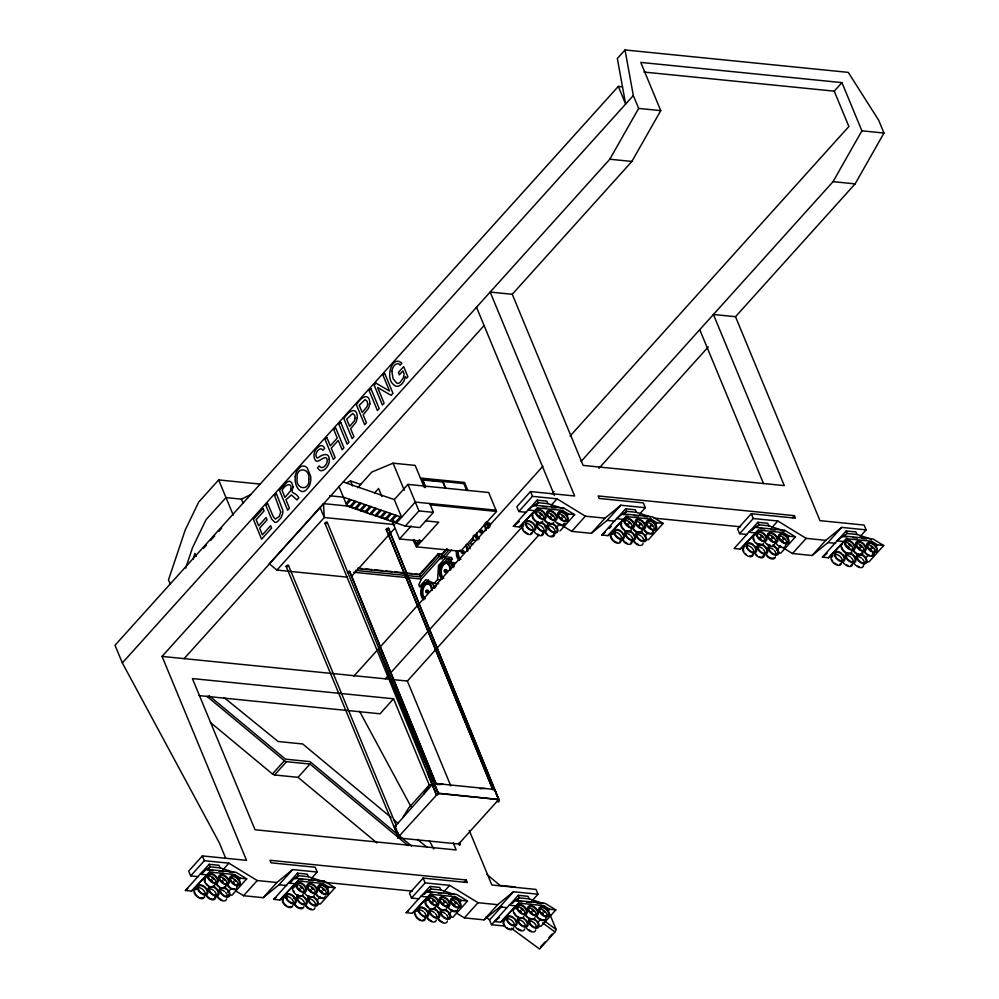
<?xml version="1.0" encoding="UTF-8"?>
<svg xmlns="http://www.w3.org/2000/svg" width="999" height="999" viewBox="0 0 999 999"><rect width="100%" height="100%" fill="white"/><g stroke="black" fill="none" stroke-linecap="round" stroke-linejoin="round"><path stroke-width="1.5" d="M394.805 827.522L399.026 838.036A1.261 0.637 -22.5 0 0 400.836 837.174A1.261 0.637 -22.5 0 0 399.812 836.563L398.626 837.886L398.888 836.388L438.249 793.206L498.713 799.525L494.53 789.435L434.178 783.366L327.297 522.415M419.568 586.638L425.899 579.62L434.165 583.329L437.587 579.532L438.536 565.571L444.867 558.553L452.222 559.29L451.436 557.405L444.08 556.655L439.872 558.566L421.416 579.058L418.793 584.74L419.568 586.638L422.265 586.913M472.664 544.155L469.717 543.856L473.126 540.059L473.451 535.414M427.647 773.526L427.684 773.201A1.261 1.024 -59.4 0 1 429.508 772.289L438.249 793.206M185.664 568.156L192.557 547.602L205.981 519.792L225.986 497.589L241.433 499.15L251.124 494.405M192.994 559.253L194.955 553.409L196.216 556.443M511.388 928.283L539.585 949.05L554.969 931.967L556.168 929.532L549.987 914.584M198.351 876.66L190.684 875.886L188.699 871.091L202.372 855.906L246.528 860.351L162.063 656.418L609.802 159.228L638.648 108.404L633.329 95.529L625.024 49.95L848.263 72.378L878.645 120.167L883.978 133.042L855.132 183.866L735.501 316.708L713.423 314.485L784.302 485.614L583.141 465.409L512.262 294.28L490.184 292.07L574.65 495.991L530.494 491.558L516.82 506.743L518.806 511.538L526.473 512.312M512.262 294.28L631.88 161.451L660.739 110.627L640.771 62.413L841.932 82.617L861.9 130.832L833.054 181.656L581.056 461.476M403.196 816.87L408.828 807.766L429.333 784.989L432.417 784.839M423.701 794.105L429.333 784.989L432.405 785.301M434.29 783.678A1.261 0.637 -22.5 0 0 434.178 783.366L438.361 793.468L498.713 799.525L458.641 844.018L397.802 837.911L398.888 836.388L399.675 836.85A1.261 0.637 -22.5 0 1 399.25 837.437L398.813 837.699M260.09 484.09L218.669 479.92L198.664 502.122L185.24 529.932L168.494 579.857L170.18 583.928M625.024 49.95L617.332 58.491L625.636 104.071L618.319 86.401L115.022 645.267L122.34 662.936L219.268 842.719L225.762 858.403M203.396 548.463L206.468 545.054M210.564 540.496L214.673 535.939M218.731 531.431L221.778 528.046M122.34 662.936L633.329 95.529M349.937 506.281L323.501 503.621L269.318 563.786L276.923 570.079L347.452 577.16M184.141 658.628L484.003 325.649M276.923 570.079L324.263 517.519L323.501 503.621M357.692 487.737L371.815 472.065L393.082 463.186L415.159 465.397L424.325 487.512M346.004 503.471L349.712 499.338M346.528 504.732L350.986 499.775M349.575 506.868L354.782 501.086M356.044 501.523L350.849 507.305L353.733 507.592M354.645 508.616L359.84 502.834M361.114 503.271L355.906 509.053L358.803 509.34M374.65 492.869L378.609 488.474L381.955 496.54M364.91 504.582L359.702 510.364L362.6 510.651M366.171 505.019L360.964 510.801L365.309 511.238M369.967 506.331L364.772 512.112L367.657 512.4M366.034 512.549L371.228 506.768M375.037 508.079L369.83 513.861L372.727 514.148M371.091 514.285L376.298 508.516M374.887 515.596L380.095 509.827M381.356 510.264L376.161 516.033L379.058 516.333M329.595 495.766L343.381 497.152L401.61 517.257L394.293 499.587L407.967 484.403L488.673 492.507L496.515 511.438L460.626 551.286L416.471 546.853L413.024 540.197M379.957 517.345L385.152 511.575M386.426 512.012L381.218 517.782L385.564 518.219M390.222 513.324L385.015 519.093L387.912 519.393M386.288 519.53L391.483 513.761M395.279 515.072L390.085 520.841L394.43 521.278M396.553 515.509L391.346 521.278L394.243 521.578M395.142 522.589L400.349 516.82M396.416 523.026L415.284 502.072L495.991 510.177M351.548 576.336L394.767 528.334M338.886 486.288L347.053 505.993L405.269 526.086L418.943 510.901L433.416 512.362L429.757 503.521M391.82 520.354L399.525 538.948L411.176 525.998M433.416 512.362L419.742 527.547L405.269 526.086M419.717 539.597L416.183 543.518L413.961 539.423M415.946 545.591L420.055 541.046M416.471 546.853L438.686 522.19L425.437 520.854M643.905 72.04L834.24 91.159L841.932 82.617M414.997 573.926L419.63 574.388L438.086 553.896L441.77 554.27L446.653 548.838M355.494 570.367L420.679 576.91L439.135 556.418L442.819 556.793L448.676 550.287M447.202 548.951L442.07 554.645L438.386 554.27L419.93 574.775L358.604 568.606M445.566 556.705L451.598 549.999M425.886 582.892L428.596 579.882M443.956 562.837L447.564 558.828L449.125 562.612M450.412 561.301L452.222 559.29M353.933 676.073L377.959 649.412M380.045 647.09L542.932 466.221M570.079 436.063L848.875 126.498L834.24 91.159M434.54 588.024L436.563 585.776M210.377 722.414L272.415 773.975L284.378 760.701L286.513 761.688L309.977 764.048L408.091 845.604M272.415 773.975L274.55 774.974L286.513 761.688M190.684 875.886L204.358 860.701L228.883 863.173L257.243 880.531L276.86 882.504L292.67 869.58L317.207 872.04L315.222 867.244L271.054 862.811L270.017 860.289L466.271 879.994L467.32 882.517L423.164 878.084L409.49 893.268L411.476 898.064L418.831 898.8M518.806 511.538L532.479 496.353L557.005 498.826L585.364 516.183L604.982 518.156L620.791 505.232L645.329 507.692L643.344 502.897L599.188 498.464L598.139 495.941L794.392 515.646L795.441 518.169L751.285 513.736L737.612 528.921L739.597 533.716L747.264 534.477M246.716 878.858L240.584 878.233L234.59 874.575L209.565 872.052L191.533 891.108L185.402 890.496L200.1 874.175L206.069 869.292L236.001 872.289L246.716 878.858L232.018 895.166L228.946 894.867M200.612 873.775L209.153 864.297L218.968 865.271L220.005 867.806L234.078 872.402M574.662 514.697L568.531 514.073L562.549 510.414L537.524 507.904L519.492 526.948L513.361 526.336L528.059 510.014L534.028 505.132L563.948 508.129L574.662 514.697L559.964 531.018M528.558 509.615L537.1 500.137L546.915 501.123L547.964 503.646L563.436 508.703L563.948 508.129M202.635 873.114L206.069 869.292M536.5 505.993L533.516 505.694L534.028 505.132M207.355 869.979L210.202 866.82L220.005 867.806M536.251 504.77L538.149 502.659L547.964 503.646M191.533 891.108L209.565 872.052M519.492 526.948L537.524 507.904M385.302 678.833L388.424 675.374M390.509 673.051L522.739 526.223M551.898 493.843L553.983 491.533M274.55 774.974L298.014 777.334L309.977 764.048M223.027 869.679L228.883 863.173M551.148 505.332L557.005 498.826M392.657 679.57L407.38 681.056L538.573 535.377M598.963 468.319L708.291 346.915M232.63 876.747L234.59 874.575M429.345 785.164L393.556 698.776L380.045 713.786L198.988 695.604M227.847 892.382L230.781 889.122M238.624 880.419L240.584 878.233M555.794 528.221L559.715 523.876M566.57 516.258L568.531 514.073M235.839 890.983L243.569 895.716L257.243 880.531M562.674 525.836L571.69 531.368L585.364 516.183M243.569 895.716L263.199 897.689L276.86 882.504M571.69 531.368L591.321 533.329L604.982 518.156M263.199 897.689L278.996 884.752L292.67 869.58M591.321 533.329L607.117 520.404L620.791 505.232M335.027 887.724L328.896 887.112L322.914 883.441L297.889 880.931L279.857 899.974L273.726 899.362L288.424 883.041L294.393 878.158L324.313 881.168L335.027 887.724L320.329 904.045L317.27 903.733M288.923 882.654L297.465 873.163L307.28 874.15L308.329 876.672L323.801 881.73L324.313 881.168M663.149 523.376L657.017 522.752L651.036 519.093L626.011 516.583L607.979 535.626L601.848 535.014L616.545 518.693L622.514 513.811L652.447 516.82L663.149 523.376L648.451 539.697L645.391 539.385M617.045 518.306L625.586 508.816L635.401 509.802L636.45 512.325L650.524 516.92M290.946 881.98L294.393 878.158M609.303 528.471L611.251 526.311M627.984 514.985L622.002 514.373L622.514 513.811M295.667 878.845L298.514 875.686L308.329 876.672M623.788 514.497L626.635 511.338L636.45 512.325M279.857 899.974L297.889 880.931M607.979 535.626L626.011 516.583M311.351 878.546L317.207 872.04M639.472 514.198L645.329 507.692M320.954 885.614L322.914 883.441M649.075 521.266L651.036 519.093M317.133 900.161L320.08 896.902M326.935 889.285L328.896 887.112M645.267 535.814L648.201 532.554M655.057 524.937L657.017 522.752M411.476 898.064L425.149 882.879L449.675 885.351L478.034 902.709L497.652 904.682L513.461 891.757L537.999 894.217L536.013 889.422L491.845 884.989L469.243 830.406M739.597 533.716L753.271 518.531L777.796 520.991L806.156 538.361L825.773 540.334L841.583 527.397L866.121 529.87L864.135 525.074L819.967 520.641L735.501 316.708M467.507 901.023L461.376 900.411L455.382 896.752L430.357 894.23L412.325 913.286L406.193 912.661L420.891 896.353L426.86 891.458L456.793 894.467L467.507 901.023L452.809 917.344L449.737 917.045M795.454 536.875L784.739 530.307L754.819 527.31L748.838 532.192L734.14 548.513L740.284 549.125L758.316 530.069L783.341 532.592L789.322 536.251L795.454 536.875L780.756 553.184L777.697 552.884M421.403 895.953L429.945 886.463L439.76 887.449L440.796 889.972L454.87 894.58M749.35 531.793L757.891 522.302L767.707 523.289L768.755 525.811L784.227 530.881L784.739 530.307M424.4 894.205L426.86 891.458M752.347 530.044L754.819 527.31M429.095 891.096L430.994 888.985L440.796 889.972M757.042 526.935L758.94 524.837L768.755 525.811M412.325 913.286L430.357 894.23M740.284 549.125L758.316 530.069M443.818 891.857L449.675 885.351M771.94 527.497L777.796 520.991M464.323 882.167L466.271 879.994M792.444 517.819L794.392 515.646M453.421 898.925L455.382 896.752M448.638 914.56L452.547 910.201M459.415 902.584L461.376 900.411M776.585 550.399L780.506 546.041M787.362 538.424L789.322 536.251M456.63 913.148L464.36 917.881L478.034 902.709M783.466 548.014L792.482 553.533L806.156 538.361M464.36 917.881L483.991 919.854L497.652 904.682M792.482 553.533L812.112 555.506L825.773 540.334M483.991 919.854L499.787 906.93L513.461 891.757M812.112 555.506L827.909 542.582L841.583 527.397M504.582 926.036L491.52 924.724L489.535 919.929L501.848 906.268M883.703 545.529L877.559 544.905L871.578 541.246L846.553 538.736L828.521 557.779L822.389 557.167L837.087 540.846L843.056 535.963L872.989 538.961L883.703 545.529L869.005 561.85L865.933 561.538M491.52 924.724L509.203 905.219L515.184 900.336L545.104 903.346L555.819 909.902L541.121 926.223L538.061 925.911M837.587 540.447L846.141 530.968L855.943 531.955L856.992 534.477L871.066 539.073M509.715 904.819L518.256 895.341L528.071 896.328L529.12 898.85L543.194 903.446M847.04 536.975L842.544 536.525L843.056 535.963M512.712 903.071L515.184 900.336M516.458 901.023L519.305 897.864L529.12 898.85M828.521 557.779L846.553 538.736M499.288 917.631L494.517 921.54L500.649 922.152L518.681 903.108L543.706 905.618L549.687 909.277L555.819 909.902M518.681 903.108L500.649 922.152M532.13 900.723L537.999 894.217M860.264 536.376L866.121 529.87M869.617 543.419L871.578 541.246M541.745 907.791L543.706 905.618M865.808 557.966L868.743 554.695M875.599 547.09L877.559 544.905M537.924 922.339L540.871 919.08M547.727 911.463L549.687 909.277M540.796 946.602L544.892 942.057M549 937.499L552.072 934.077M395.317 826.573L394.543 827.072L398.988 837.612M513.361 526.336L519.33 521.453M601.848 535.014L605.431 532.08M185.402 890.496L187.787 888.536M273.726 899.362L276.111 897.402M822.389 557.167L827.16 553.259M406.193 912.661L408.579 910.713M395.442 826.348L394.543 827.072L432.18 784.69A1.261 0.637 -22.5 0 0 432.992 784.677M533.516 505.694L538.149 502.659L537.1 500.137M622.002 514.373L626.635 511.338L625.586 508.816M205.557 869.854L210.202 866.82L209.153 864.297M754.307 527.872L758.94 524.837L757.891 522.302M293.881 878.733L298.514 875.686L297.465 873.163M842.544 536.525L847.177 533.491L856.992 534.477M426.348 892.032L430.994 888.985L429.945 886.463M514.672 900.898L519.305 897.864L518.256 895.341M427.684 773.201L436.363 794.779L439.098 793.543M346.391 482.967L350.549 480.944L360.664 484.44M531.018 911.612L531.618 913.074L531.992 912.05M397.802 837.911L399.25 837.437M437.062 784.602L443.244 784.277M480.082 788.686L484.715 788.448M396.178 826.41L394.755 826.885M618.319 86.401L622.489 86.826M638.648 108.404L660.739 110.627M861.9 130.832L883.978 133.042M609.802 159.228L631.88 161.451M833.054 181.656L855.132 183.866M420.392 478.022L464.547 482.455L467.919 490.596M633.965 515.584L638.461 516.033M644.442 516.633L647.439 516.933M853.021 537.587L857.504 538.036M862 538.486L866.483 538.936M542.494 506.605L546.977 507.055M551.473 507.504L555.956 507.954M760.289 528.471L764.772 528.921M770.766 529.532L775.249 529.982M781.243 530.581L784.227 530.881M654.008 518.106L740.546 526.798M616.545 518.693L622.677 519.305M837.087 540.846L843.218 541.458M528.059 510.014L534.19 510.626M748.838 532.192L754.982 532.804M607.117 520.404L614.785 521.178M827.909 542.582L835.576 543.356M430.282 504.782L496.515 511.438M394.792 524.6L324.263 517.519L320.08 507.417M473.126 540.059L476.073 540.359M399.525 538.948L421.603 541.158M439.872 558.566L442.332 558.803M438.536 565.571L441.246 565.846M357.879 568.181L362.512 568.656M365.597 568.968L371.778 569.58M374.862 569.892L382.58 570.666M385.664 570.978L391.845 571.603M394.93 571.903L402.647 572.689M405.731 572.989L411.913 573.613M437.587 579.532L440.534 579.832M353.696 572.252L421.416 579.058M434.165 583.329L438.586 583.766M162.063 656.418L389.722 679.283M393.556 698.776L192.395 678.571L255.02 829.757L456.181 849.962L453.196 842.756M515.022 886.937L500.049 885.426L486.988 874.512M208.554 870.154L213.037 870.604M219.031 871.215L223.514 871.665M229.508 872.264L232.492 872.564M298.364 879.182L302.859 879.632M308.841 880.231L313.336 880.681M317.819 881.13L322.315 881.58M427.847 892.182L432.342 892.631M438.324 893.231L441.321 893.531M448.801 894.292L451.785 894.592M517.657 901.198L522.152 901.66M526.635 902.109L531.131 902.559M537.112 903.158L541.608 903.608M324.338 882.292L412.425 891.145M200.1 874.175L206.231 874.787M288.424 883.041L294.555 883.653M420.891 896.353L427.023 896.965M509.203 905.219L515.347 905.831M278.996 884.752L286.663 885.526M499.787 906.93L506.905 907.641M293.494 898.288L296.441 898.576M649.762 526.236C647.777 526.098 650.836 528.958 650.611 527.022M454.12 903.883C452.135 903.745 455.194 906.617 454.97 904.669M443.081 902.771L442.707 903.808L443.931 903.558M432.043 901.672L431.668 902.696L432.942 902.646M233.329 881.705L232.967 882.741L234.228 882.691M222.29 880.606L221.915 881.63L223.189 881.58M343.344 482.005L394.293 499.587M399.163 836.388L397.739 832.704M638.935 525.212C636.663 524.537 639.66 528.009 639.572 525.911M399.675 836.85L394.705 826.298L396.528 830.132M870.728 548.613C868.044 547.464 871.553 551.523 871.053 548.975M859.689 547.502C857.005 546.366 860.514 550.412 860.014 547.864M532.567 899.862L535.064 901.71M544.892 921.215L556.168 929.532M542.707 922.939L554.969 931.967M224.013 697.552L278.147 741.495L302.685 743.968L391.133 817.482M393.519 819.467L398.301 823.451M417.432 839.347L426.998 847.289M398.451 835.152L310.002 761.625L285.477 759.165L208.978 695.579M402.035 838.136L411.6 846.078M206.83 696.241L284.378 760.701M298.014 777.334L376.985 842.969M485.964 916.932L489.535 919.929M395.579 825.336L396.079 826.235M359.553 711.263L411.014 806.73M429.395 840.821L433.816 849M846.141 530.968L847.177 533.491M699.75 329.67L763.486 483.528M751.285 513.736L753.271 518.531M476.511 307.242L554.433 495.379M530.494 491.558L532.479 496.353M486.113 522.077L488.211 527.122M466.683 490.447L463.848 483.591L422.14 479.408L425.549 487.624M442.994 481.493L445.829 488.349M445.404 488.449L442.707 481.955L422.839 479.957L425.524 486.451M460.102 550.024L460.626 551.286M449.525 559.015L452.659 566.595M444.08 556.655L444.867 558.553M441.77 554.27L442.819 556.793M438.086 553.896L439.135 556.418M407.967 484.403L418.943 510.901M393.082 463.186L404.295 490.234M419.63 574.388L420.679 576.91M350.549 480.944L352.635 485.989M407.38 681.056L450.799 785.888M423.164 878.084L425.149 882.879M288.499 565.484L396.128 825.324M395.367 829.195L397.977 835.501M286.151 566.421L398.539 837.736M241.433 499.15L243.132 503.221M218.669 479.92L233.304 515.259M202.372 855.906L204.358 860.701M386.276 529.507L492.657 789.16M325.037 523.488L436.363 794.779L378.346 648.588L438.436 793.88A1.261 0.637 -22.5 0 1 436.588 794.829M386.538 529.745L492.944 789.947M388.536 528.434L499.125 800.536M388.361 528.334L499.1 800.211M349.737 571.503L436.188 784.015M349.575 571.403L436.276 784.315M623.601 521.391A5.382 3.184 42 0 1 629.495 521.99A5.382 3.184 42 0 1 632.005 528.059M540.884 522.077A6.331 3.746 42 0 1 546.853 530.132A6.331 3.746 42 0 1 538.823 529.32A6.331 3.746 42 0 1 538.349 521.828M223.976 887.349A6.331 3.746 42 0 1 230.02 895.054A6.331 3.746 42 0 1 222.74 895.316A6.331 3.746 42 0 1 220.467 887.487M298.439 895.204A5.382 3.184 42 0 1 297.252 894.667M294.23 891.87A5.382 3.184 42 0 1 293.631 890.746M293.594 887.836A5.382 3.184 42 0 1 294.181 887.237M295.467 885.738A5.382 3.184 42 0 1 301.91 886.8A5.382 3.184 42 0 1 303.309 892.994M305.207 897.764A6.331 3.746 42 0 1 306.268 904.482A6.331 3.746 42 0 1 298.801 901.96A6.331 3.746 42 0 1 297.739 895.241M302.647 895.741A6.331 3.746 42 0 1 303.996 896.64M514.96 918.83A6.331 3.746 42 0 1 514.26 925.998A6.331 3.746 42 0 1 506.431 918.743A6.331 3.746 42 0 1 513.748 917.706M318.132 887.362A5.382 3.184 42 0 1 323.988 889.01A5.382 3.184 42 0 1 325.961 894.617M297.327 897.701A5.382 3.184 42 0 1 302.347 899.674A5.382 3.184 42 0 1 304.62 904.457M308.366 898.8A5.382 3.184 42 0 1 313.386 900.773A5.382 3.184 42 0 1 315.659 905.569M443.831 578.321A7.917 4.97 -84.3 0 1 441.833 567.956A7.917 4.97 -84.3 0 1 448.626 563.786M387.05 529.795A1.261 0.637 -22.5 0 1 386.413 529.008A1.261 0.637 -22.5 0 1 388.211 528.284A1.261 0.637 -22.5 0 1 388.224 529.333M448.239 912.487A5.382 3.184 42 0 1 447.652 918.581A5.382 3.184 42 0 1 440.984 912.412A5.382 3.184 42 0 1 447.215 911.538M440.01 912.437A5.382 3.184 42 0 1 445.329 913.623M446.366 914.584A5.382 3.184 42 0 1 448.139 918.868M427.647 899.874A5.382 3.184 42 0 1 427.947 899.05M429.358 898.126A5.382 3.184 42 0 1 435.327 901.123A5.382 3.184 42 0 1 435.776 906.305M436.351 919.917A6.331 3.746 42 0 1 431.805 921.715A6.331 3.746 42 0 1 426.148 916.47M433.728 908.416A6.331 3.746 42 0 1 439.772 916.12A6.331 3.746 42 0 1 432.492 916.383A6.331 3.746 42 0 1 430.207 908.553M304.72 898.076A5.382 3.184 42 0 1 305.382 903.933A5.382 3.184 42 0 1 298.689 900.936A5.382 3.184 42 0 1 299.2 895.604M300.224 895.566A5.382 3.184 42 0 1 303.696 897.127M513.636 927.671A6.331 3.746 42 0 1 505.719 927.409A6.331 3.746 42 0 1 505.044 919.717M437.2 911.388A5.382 3.184 42 0 1 436.613 917.482A5.382 3.184 42 0 1 429.945 911.3A5.382 3.184 42 0 1 436.163 910.426M425.299 917.631A6.331 3.746 42 0 1 418.032 919.08A6.331 3.746 42 0 1 416.733 910.851M544.355 525.049A5.382 3.184 42 0 1 545.004 530.894A5.382 3.184 42 0 1 538.324 527.909A5.382 3.184 42 0 1 538.836 522.577M540.996 522.802A5.382 3.184 42 0 1 543.331 524.088M546.728 513.224A5.382 3.184 42 0 1 552.047 514.41A5.382 3.184 42 0 1 554.857 519.667M463.086 550.899A1.261 0.799 -84.3 0 1 464.06 551.498A1.261 0.799 -84.3 0 1 463.673 553.146A1.261 0.799 -84.3 0 1 462.637 552.834M554.545 533.516A6.331 3.746 42 0 1 551.348 536.788A6.331 3.746 42 0 1 545.067 532.567M544.992 527.122A6.331 3.746 42 0 1 547.165 526.685M551.923 523.189A6.331 3.746 42 0 1 557.892 531.243A6.331 3.746 42 0 1 549.862 530.432A6.331 3.746 42 0 1 549.388 522.939M442.732 922.102A5.382 3.184 42 0 1 438.536 918.78M510.114 929.008A5.382 3.184 42 0 1 508.978 928.758M507.792 928.233A5.382 3.184 42 0 1 506.643 927.459M504.77 925.424A5.382 3.184 42 0 1 504.17 924.3M503.846 923.213A5.382 3.184 42 0 1 504.133 921.39M643.044 543.369A6.331 3.746 42 0 1 638.498 545.167A6.331 3.746 42 0 1 632.842 539.922M640.409 531.868A6.331 3.746 42 0 1 646.453 539.572A6.331 3.746 42 0 1 639.173 539.847A6.331 3.746 42 0 1 636.9 532.005M543.381 532.842A5.382 3.184 42 0 1 542.557 533.166M536.962 524.662A5.382 3.184 42 0 1 542.482 527.135A5.382 3.184 42 0 1 543.968 532.255M311.401 909.053A5.382 3.184 42 0 1 310.264 908.803M309.078 908.266A5.382 3.184 42 0 1 306.056 905.469M284.877 897.514A5.382 3.184 42 0 1 285.464 896.915M286.288 896.59A5.382 3.184 42 0 1 290.771 898.101M291.808 899.063A5.382 3.184 42 0 1 293.294 904.17M316.246 898.875A6.331 3.746 42 0 1 317.307 905.594A6.331 3.746 42 0 1 309.84 903.071A6.331 3.746 42 0 1 308.778 896.353M313.686 896.84A6.331 3.746 42 0 1 315.035 897.751M543.506 532.405A6.331 3.746 42 0 1 540.309 535.676A6.331 3.746 42 0 1 534.015 531.456M527.822 533.553A5.382 3.184 42 0 1 526.635 533.029M525.486 532.255A5.382 3.184 42 0 1 524.463 531.306M523.014 529.095A5.382 3.184 42 0 1 522.689 528.009M522.677 527.01A5.382 3.184 42 0 1 522.976 526.186M531.381 532.854A5.382 3.184 42 0 1 530.806 533.441M433.067 908.715A5.382 3.184 42 0 1 430.906 908.503M428.583 907.204A5.382 3.184 42 0 1 425.786 902.946M425.774 901.96A5.382 3.184 42 0 1 426.073 901.135M426.648 900.536A5.382 3.184 42 0 1 427.472 900.211M434.478 907.791A5.382 3.184 42 0 1 433.903 908.391M554.42 533.953A5.382 3.184 42 0 1 553.596 534.278M546.59 526.698A5.382 3.184 42 0 1 547.177 526.098M548.001 525.774A5.382 3.184 42 0 1 553.521 528.246A5.382 3.184 42 0 1 555.007 533.354M552.035 523.901A5.382 3.184 42 0 1 557.117 530.744A5.382 3.184 42 0 1 550.274 530.057A5.382 3.184 42 0 1 549.875 523.688M535.689 512.125A5.382 3.184 42 0 1 541.545 513.761A5.382 3.184 42 0 1 543.518 519.38M505.669 919.679A5.382 3.184 42 0 1 506.243 919.092M507.08 918.768A5.382 3.184 42 0 1 512.1 920.741A5.382 3.184 42 0 1 514.373 925.524M514.473 919.142A5.382 3.184 42 0 1 513.886 925.236A5.382 3.184 42 0 1 507.23 919.068A5.382 3.184 42 0 1 513.449 918.193M552.06 535.988A5.382 3.184 42 0 1 551.036 536.026M547.564 534.477A5.382 3.184 42 0 1 545.691 532.442M553.458 535.064A5.382 3.184 42 0 1 552.884 535.664M532.479 532.467A6.331 3.746 42 0 1 524.562 532.205A6.331 3.746 42 0 1 523.888 524.512M553.771 522.19A6.331 3.746 42 0 1 549.9 524.175A6.331 3.746 42 0 1 544.28 520.067M544.293 919.48A5.382 3.184 42 0 1 541.308 919.592M540.122 919.055A5.382 3.184 42 0 1 537.1 916.258M527.884 908.428A5.382 3.184 42 0 1 533.741 910.077A5.382 3.184 42 0 1 535.714 915.683M529.158 920.978A5.382 3.184 42 0 1 534.178 922.951A5.382 3.184 42 0 1 536.451 927.746M447.39 921.016A6.331 3.746 42 0 1 442.844 922.814A6.331 3.746 42 0 1 437.187 917.582M444.767 909.527A6.331 3.746 42 0 1 450.811 917.232A6.331 3.746 42 0 1 443.531 917.494A6.331 3.746 42 0 1 441.258 909.652M466.096 544.742A9.191 5.769 -84.3 0 1 467.894 550.849M459.315 560.377A9.191 5.769 -84.3 0 1 456.443 550.674M486.55 524.238A7.917 4.97 -84.3 0 1 490.134 525.861M326.024 523.588A1.261 0.637 -22.5 0 1 324.962 523.039A1.261 0.637 -22.5 0 1 326.623 522.115A1.261 0.637 -22.5 0 1 327.098 522.976M314.922 907.716A6.331 3.746 42 0 1 311.051 909.702A6.331 3.746 42 0 1 305.432 905.594M438.698 900.986A5.382 3.184 42 0 1 438.986 900.161M439.572 899.562A5.382 3.184 42 0 1 445.916 901.71A5.382 3.184 42 0 1 446.815 907.417M444.942 909.502A5.382 3.184 42 0 1 441.945 909.614M440.771 909.078A5.382 3.184 42 0 1 438.586 907.354M437.749 906.28A5.382 3.184 42 0 1 437.137 905.156M457.654 909.614A6.344 3.746 42 0 1 453.134 911.45A6.344 3.746 42 0 1 447.452 906.218M431.693 921.003A5.382 3.184 42 0 1 427.485 917.669M435.552 906.255A6.331 3.746 42 0 1 431.481 909.352A6.331 3.746 42 0 1 425.199 903.533A6.331 3.746 42 0 1 428.184 899.425M423.638 919.779A5.382 3.184 42 0 1 422.814 920.104M420.654 919.892A5.382 3.184 42 0 1 416.446 916.558M415.846 915.434A5.382 3.184 42 0 1 415.534 914.335M532.43 918.693A5.382 3.184 42 0 1 529.083 917.956M527.934 917.182A5.382 3.184 42 0 1 526.061 915.146M535.714 929.894A6.331 3.746 42 0 1 531.843 931.88A6.331 3.746 42 0 1 526.211 927.771M537.037 921.053A6.331 3.746 42 0 1 538.099 927.759A6.331 3.746 42 0 1 530.631 925.236A6.331 3.746 42 0 1 529.57 918.531M534.477 919.018A6.331 3.746 42 0 1 535.826 919.929M428.971 911.325A5.382 3.184 42 0 1 434.29 912.512M435.314 913.473A5.382 3.184 42 0 1 437.1 917.756M347.477 572.577A1.261 0.637 -22.5 0 1 348.339 571.553A1.261 0.637 -22.5 0 1 349.775 571.553A1.261 0.637 -22.5 0 1 349.163 572.577M417.357 910.813A5.382 3.184 42 0 1 423.251 911.413M424.275 912.362A5.382 3.184 42 0 1 426.061 916.657M425.761 917.469A5.382 3.184 42 0 1 425.187 918.069M557.767 514.335A5.382 3.184 42 0 1 563.086 515.521A5.382 3.184 42 0 1 565.896 520.766M303.883 906.605A6.331 3.746 42 0 1 299.338 908.403A6.331 3.746 42 0 1 293.681 903.158M481.068 531.081A1.261 0.799 -84.3 0 1 482.33 530.581A1.261 0.799 -84.3 0 1 482.192 532.592A1.261 0.799 -84.3 0 1 481.006 532.055M446.004 569.88A1.261 0.799 -84.3 0 1 446.978 570.479A1.261 0.799 -84.3 0 1 446.59 572.127A1.261 0.799 -84.3 0 1 445.542 571.815M516.845 907.329A5.382 3.184 42 0 1 522.702 908.965A5.382 3.184 42 0 1 524.675 914.584M325.187 896.315A6.344 3.746 42 0 1 320.654 898.138A6.344 3.746 42 0 1 314.972 892.906M314.136 895.216A6.331 3.746 42 0 1 309.59 897.015A6.331 3.746 42 0 1 303.933 891.782M635.664 534.777A5.382 3.184 42 0 1 640.971 535.976M642.007 536.925A5.382 3.184 42 0 1 643.781 541.221M785.614 545.454A6.344 3.746 42 0 1 781.081 547.29A6.344 3.746 42 0 1 775.399 542.057M302.21 907.579A5.382 3.184 42 0 1 301.386 907.904M300.362 907.941A5.382 3.184 42 0 1 299.225 907.691M298.039 907.167A5.382 3.184 42 0 1 294.418 903.233M291.171 906.468A5.382 3.184 42 0 1 288.187 906.58M287 906.056A5.382 3.184 42 0 1 283.341 899.212M486.625 524.138A7.917 4.97 -84.3 0 1 489.722 527.21M455.981 910.613A5.382 3.184 42 0 1 455.144 910.938M454.133 910.976A5.382 3.184 42 0 1 452.984 910.726M451.81 910.189A5.382 3.184 42 0 1 450.661 909.427M448.788 907.392A5.382 3.184 42 0 1 448.176 906.268M484.552 524.25A9.191 5.769 -84.3 0 1 486.351 530.357M477.772 539.885A9.191 5.769 -84.3 0 1 474.975 534.877M525.924 523.563A5.382 3.184 42 0 1 531.443 526.023A5.382 3.184 42 0 1 532.929 531.143M545.953 917.319A6.344 3.746 42 0 1 542.132 920.504A6.344 3.746 42 0 1 535.764 915.084M467.32 543.768A9.191 5.769 -84.3 0 1 470.117 548.776M207.605 889.747A5.382 3.184 42 0 1 213.499 890.346M214.535 891.295A5.382 3.184 42 0 1 216.308 895.591M216.009 896.403A5.382 3.184 42 0 1 215.434 897.002M228.946 879.919A5.382 3.184 42 0 1 229.233 879.095M229.82 878.496A5.382 3.184 42 0 1 236.164 880.643A5.382 3.184 42 0 1 237.063 886.35M208.566 875.948A5.382 3.184 42 0 1 214.086 878.421A5.382 3.184 42 0 1 215.572 883.528M207.792 885.027A5.382 3.184 42 0 1 206.756 884.078M205.307 881.867A5.382 3.184 42 0 1 204.995 880.781M204.982 879.782A5.382 3.184 42 0 1 205.282 878.958M213.686 885.626A5.382 3.184 42 0 1 213.112 886.213M204.508 895.466A6.331 3.746 42 0 1 197.24 896.902A6.331 3.746 42 0 1 195.941 888.673M218.644 890.858A5.382 3.184 42 0 1 224.538 891.445M225.574 892.407A5.382 3.184 42 0 1 227.347 896.69M844.717 542.957A5.382 3.184 42 0 1 850.574 544.592A5.382 3.184 42 0 1 852.547 550.212M533.316 523.938A5.382 3.184 42 0 1 532.729 530.032A5.382 3.184 42 0 1 526.073 523.863A5.382 3.184 42 0 1 532.292 522.989M306.518 886.85A5.382 3.184 42 0 1 312.949 887.899A5.382 3.184 42 0 1 314.348 894.105M303.097 894.117A6.331 3.746 42 0 1 294.593 893.256A6.331 3.746 42 0 1 295.704 886.113M498.713 799.525A1.261 0.799 -84.3 0 1 498.751 801.697A1.261 0.799 -84.3 0 1 497.527 800.836A1.261 0.637 -22.5 0 1 498.101 799.762L498.663 799.387L494.53 789.435A1.261 0.637 -22.5 0 0 493.918 789.672M643.893 534.84A5.382 3.184 42 0 1 643.294 540.934A5.382 3.184 42 0 1 636.638 534.765A5.382 3.184 42 0 1 642.856 533.878M624.625 533.678A5.382 3.184 42 0 1 629.932 534.865M630.968 535.814A5.382 3.184 42 0 1 632.742 540.109M632.454 540.934A5.382 3.184 42 0 1 631.868 541.52M653.508 530.869A5.382 3.184 42 0 1 652.672 531.193M646.253 523.014A5.382 3.184 42 0 1 652.11 524.662A5.382 3.184 42 0 1 654.083 530.269M845.991 555.494A5.382 3.184 42 0 1 850.486 557.017M851.51 557.966A5.382 3.184 42 0 1 852.409 563.673M850.037 553.621A5.382 3.184 42 0 1 855.007 560.739A5.382 3.184 42 0 1 847.639 559.103A5.382 3.184 42 0 1 848.888 553.371M450.611 900.673A5.382 3.184 42 0 1 456.456 902.322A5.382 3.184 42 0 1 458.441 907.929M873.825 552.947A6.344 3.746 42 0 1 870.004 556.131A6.344 3.746 42 0 1 863.648 550.711M539.21 522.427A5.382 3.184 42 0 1 538.074 522.165M536.888 521.64A5.382 3.184 42 0 1 533.266 517.719M532.942 516.62A5.382 3.184 42 0 1 532.929 515.621M446.59 907.354A6.331 3.746 42 0 1 442.744 910.514A6.331 3.746 42 0 1 436.401 905.082M438.024 900.574A6.331 3.746 42 0 1 439.223 900.524M525.998 919.942A6.331 3.746 42 0 1 527.06 926.66A6.331 3.746 42 0 1 519.592 924.137A6.331 3.746 42 0 1 518.531 917.419M523.439 917.906A6.331 3.746 42 0 1 524.787 918.818M550.249 523.526A5.382 3.184 42 0 1 544.905 519.942M617.444 542.494A5.382 3.184 42 0 1 611.176 536.688M611.463 534.865A5.382 3.184 42 0 1 612.037 534.278M620.167 540.709A5.382 3.184 42 0 1 619.867 541.533M627.347 543.344A5.382 3.184 42 0 1 623.139 540.009M631.206 541.82A5.382 3.184 42 0 1 630.918 542.632M631.992 541.096A6.331 3.746 42 0 1 628.134 544.243A6.331 3.746 42 0 1 621.803 538.811M612.699 533.978A5.382 3.184 42 0 1 612.999 533.166M613.586 532.567A5.382 3.184 42 0 1 618.893 533.753A5.382 3.184 42 0 1 621.703 538.998M621.415 539.822A5.382 3.184 42 0 1 620.829 540.422M856.205 556.93A5.382 3.184 42 0 1 861.525 558.116M862.549 559.078A5.382 3.184 42 0 1 863.448 564.785M861.076 554.732A5.382 3.184 42 0 1 866.046 561.85A5.382 3.184 42 0 1 858.678 560.202A5.382 3.184 42 0 1 859.927 554.482M841.508 563.299A6.331 3.746 42 0 1 833.591 563.036A6.331 3.746 42 0 1 832.929 555.344M842.831 554.457A6.331 3.746 42 0 1 842.145 561.625A6.331 3.746 42 0 1 834.302 554.37A6.331 3.746 42 0 1 841.62 553.334M538.861 534.665A5.382 3.184 42 0 1 537.674 534.128M542.42 533.953A5.382 3.184 42 0 1 541.845 534.552M750.761 555.943A5.382 3.184 42 0 1 749.75 555.981M746.278 554.433A5.382 3.184 42 0 1 745.242 553.471M743.805 551.273A5.382 3.184 42 0 1 743.481 550.174M743.468 549.188A5.382 3.184 42 0 1 743.768 548.364M752.172 555.019A5.382 3.184 42 0 1 751.598 555.619M542.732 521.078A6.331 3.746 42 0 1 534.815 520.816A6.331 3.746 42 0 1 534.14 513.124M561.288 524.637A5.382 3.184 42 0 1 557.817 523.089M563.723 523.676A5.382 3.184 42 0 1 563.136 524.275M861.126 553.995A5.382 3.184 42 0 1 860.301 554.32M859.277 554.358A5.382 3.184 42 0 1 858.141 554.108M856.955 553.583A5.382 3.184 42 0 1 853.933 550.774M862.012 552.584A5.382 3.184 42 0 1 861.712 553.409M523.888 916.283A6.331 3.746 42 0 1 515.384 915.434A6.331 3.746 42 0 1 516.495 908.291M309.478 896.303A5.382 3.184 42 0 1 308.291 895.778M518.119 919.867A5.382 3.184 42 0 1 523.139 921.84A5.382 3.184 42 0 1 525.412 926.635M202.847 897.601A5.382 3.184 42 0 1 202.023 897.926M201.011 897.964A5.382 3.184 42 0 1 199.862 897.714M198.689 897.189A5.382 3.184 42 0 1 195.654 894.38M195.055 893.256A5.382 3.184 42 0 1 194.743 892.157M195.604 889.747A5.382 3.184 42 0 1 196.428 889.422M754.595 545.804A6.331 3.746 42 0 1 753.895 552.971A6.331 3.746 42 0 1 746.066 545.704A6.331 3.746 42 0 1 753.383 544.68M236.85 886.275A6.344 3.746 42 0 1 233.017 889.46A6.344 3.746 42 0 1 226.661 884.04M228.247 879.507A6.344 3.746 42 0 1 229.445 879.457M226.598 898.85A6.331 3.746 42 0 1 222.053 900.648A6.331 3.746 42 0 1 216.396 895.404M219.605 877.06A5.382 3.184 42 0 1 225.574 880.057A5.382 3.184 42 0 1 226.024 885.239M620.953 539.984A6.331 3.746 42 0 1 613.673 541.421A6.331 3.746 42 0 1 612.375 533.191M223.314 887.649A5.382 3.184 42 0 1 222.302 887.686M218.831 886.138A5.382 3.184 42 0 1 216.958 884.103M224.725 886.725A5.382 3.184 42 0 1 224.151 887.324M214.76 884.078A6.331 3.746 42 0 1 207.492 885.514A6.331 3.746 42 0 1 206.194 877.284M197.14 888.049A5.382 3.184 42 0 1 202.46 889.235A5.382 3.184 42 0 1 205.27 894.48M564.822 523.289A6.344 3.746 42 0 1 560.289 525.112A6.344 3.746 42 0 1 554.607 519.88M641.171 531.256A5.382 3.184 42 0 1 637.599 531.955M636.413 531.431A5.382 3.184 42 0 1 632.792 527.497M215.547 896.565A6.331 3.746 42 0 1 211.701 899.724A6.331 3.746 42 0 1 205.357 894.292M212.937 886.238A6.331 3.746 42 0 1 218.981 893.943A6.331 3.746 42 0 1 211.701 894.217A6.331 3.746 42 0 1 209.428 886.375M234.353 888.76A5.382 3.184 42 0 1 232.193 888.548M231.019 888.011A5.382 3.184 42 0 1 227.385 884.09M227.447 890.321A5.382 3.184 42 0 1 226.86 896.415A5.382 3.184 42 0 1 220.205 890.234A5.382 3.184 42 0 1 226.423 889.36M225.799 885.189A6.331 3.746 42 0 1 222.615 888.448A6.331 3.746 42 0 1 216.321 884.227M631.206 528.596A6.331 3.746 42 0 1 624.587 530.519A6.331 3.746 42 0 1 621.653 522.19M772.714 545.367A6.331 3.746 42 0 1 778.683 553.421A6.331 3.746 42 0 1 770.654 552.609A6.331 3.746 42 0 1 770.179 545.117M628.721 531.068A5.382 3.184 42 0 1 626.56 530.844M624.225 529.545A5.382 3.184 42 0 1 622.352 527.522M621.753 526.398A5.382 3.184 42 0 1 621.428 525.299M621.415 524.3A5.382 3.184 42 0 1 621.715 523.488M772.826 546.078A5.382 3.184 42 0 1 777.909 552.922A5.382 3.184 42 0 1 771.066 552.235A5.382 3.184 42 0 1 770.666 545.866M767.519 535.402A5.382 3.184 42 0 1 772.839 536.588A5.382 3.184 42 0 1 775.649 541.833M775.349 542.657A5.382 3.184 42 0 1 774.774 543.256M761.812 557.055A5.382 3.184 42 0 1 759.652 556.843M757.317 555.544A5.382 3.184 42 0 1 755.444 553.508M763.211 556.131A5.382 3.184 42 0 1 762.637 556.73M764.173 555.019A5.382 3.184 42 0 1 763.348 555.344M756.343 547.764A5.382 3.184 42 0 1 756.93 547.165M757.754 546.84A5.382 3.184 42 0 1 762.237 548.351M763.273 549.313A5.382 3.184 42 0 1 764.759 554.42M760.002 544.592A5.382 3.184 42 0 1 756.53 543.044M754.657 541.008A5.382 3.184 42 0 1 754.058 539.885M753.733 538.798A5.382 3.184 42 0 1 753.721 537.799M524.675 928.783A6.331 3.746 42 0 1 520.804 930.768A6.331 3.746 42 0 1 515.172 926.66M521.153 930.119A5.382 3.184 42 0 1 517.682 928.571M642.245 529.707A6.331 3.746 42 0 1 638.398 532.867A6.331 3.746 42 0 1 632.055 527.435M221.94 899.937A5.382 3.184 42 0 1 217.745 896.602M629.37 530.769A6.331 3.746 42 0 1 635.414 538.461A6.331 3.746 42 0 1 628.134 538.736A6.331 3.746 42 0 1 625.861 530.894M636.038 521.578A5.382 3.184 42 0 1 641.558 524.05A5.382 3.184 42 0 1 643.044 529.17M213.898 898.713A5.382 3.184 42 0 1 213.062 899.038M212.05 899.075A5.382 3.184 42 0 1 210.901 898.825M209.728 898.288A5.382 3.184 42 0 1 206.706 895.491M214.773 897.289A5.382 3.184 42 0 1 214.473 898.113M653.284 530.794A6.344 3.746 42 0 1 649.462 533.978A6.344 3.746 42 0 1 643.094 528.558M521.391 917.594A5.382 3.184 42 0 1 520.367 917.631M519.23 917.369A5.382 3.184 42 0 1 518.044 916.845M516.895 916.071A5.382 3.184 42 0 1 515.871 915.121M515.022 914.048A5.382 3.184 42 0 1 514.423 912.924M767.382 548.876A5.382 3.184 42 0 1 767.969 548.276M768.793 547.952A5.382 3.184 42 0 1 773.276 549.462M774.312 550.424A5.382 3.184 42 0 1 775.798 555.531M485.302 522.864A9.191 5.769 -84.3 0 1 489.46 524.737M292.844 905.494A6.331 3.746 42 0 1 284.34 904.644A6.331 3.746 42 0 1 285.452 897.502M836.85 564.385A5.382 3.184 42 0 1 834.515 563.086M832.642 561.051A5.382 3.184 42 0 1 832.042 559.927M832.005 557.017A5.382 3.184 42 0 1 832.592 556.431M840.421 563.686A5.382 3.184 42 0 1 839.834 564.273M538.923 909.54A5.382 3.184 42 0 1 544.78 911.188A5.382 3.184 42 0 1 546.753 916.795M638.386 544.455A5.382 3.184 42 0 1 634.178 541.121M322.677 897.626A5.382 3.184 42 0 1 321.653 897.664M320.517 897.414A5.382 3.184 42 0 1 319.33 896.89M318.182 896.115A5.382 3.184 42 0 1 316.308 894.08M651.623 532.954A5.382 3.184 42 0 1 650.799 533.279M649.775 533.316A5.382 3.184 42 0 1 648.638 533.066M647.452 532.542A5.382 3.184 42 0 1 643.831 528.608M452.31 563.723A7.917 4.97 -84.3 0 1 453.521 564.285M487.762 523.101A9.191 5.769 -84.3 0 1 490.684 523.776M753.246 553.471A6.331 3.746 42 0 1 745.978 554.92A6.331 3.746 42 0 1 744.68 546.69M872.164 555.107A5.382 3.184 42 0 1 871.34 555.432M869.18 555.219A5.382 3.184 42 0 1 864.972 551.885M873.051 553.683A5.382 3.184 42 0 1 872.751 554.507M746.715 545.729A5.382 3.184 42 0 1 752.235 548.201A5.382 3.184 42 0 1 753.721 553.321M534.927 917.394A6.331 3.746 42 0 1 530.382 919.192A6.331 3.746 42 0 1 524.725 913.948M531.056 930.981A5.382 3.184 42 0 1 528.721 929.682M777.984 537.112A5.382 3.184 42 0 1 784.415 538.161A5.382 3.184 42 0 1 785.813 544.368M756.48 534.29A5.382 3.184 42 0 1 761.8 535.489A5.382 3.184 42 0 1 764.61 540.734M764.285 554.582A6.331 3.746 42 0 1 760.439 557.742A6.331 3.746 42 0 1 754.108 552.31M755.719 547.802A6.331 3.746 42 0 1 756.917 547.752M761.675 544.255A6.331 3.746 42 0 1 767.532 552.634A6.331 3.746 42 0 1 758.865 550.699A6.331 3.746 42 0 1 760.339 543.956M761.787 544.967A5.382 3.184 42 0 1 766.87 551.81A5.382 3.184 42 0 1 760.027 551.123A5.382 3.184 42 0 1 759.627 544.755M851.747 550.749A6.331 3.746 42 0 1 845.142 552.672A6.331 3.746 42 0 1 842.207 544.343M863.586 565.521A6.331 3.746 42 0 1 859.04 567.32A6.331 3.746 42 0 1 853.383 562.075M860.963 554.02A6.331 3.746 42 0 1 866.932 562.075A6.331 3.746 42 0 1 858.89 561.263A6.331 3.746 42 0 1 858.416 553.771M775.349 556.868A6.331 3.746 42 0 1 770.803 558.666A6.331 3.746 42 0 1 765.147 553.421M766.757 548.913A6.331 3.746 42 0 1 767.956 548.863M780.943 546.565A5.382 3.184 42 0 1 779.757 546.028M874.05 553.021A5.382 3.184 42 0 1 873.226 553.346M866.22 545.766A5.382 3.184 42 0 1 872.115 546.353A5.382 3.184 42 0 1 874.637 552.422M852.547 564.41A6.331 3.746 42 0 1 848.001 566.208A6.331 3.746 42 0 1 842.344 560.963M769.904 545.454A5.382 3.184 42 0 1 767.569 544.155M773.476 544.742A5.382 3.184 42 0 1 772.889 545.342M773.676 557.842A5.382 3.184 42 0 1 770.691 557.942M769.505 557.417A5.382 3.184 42 0 1 765.883 553.496M847.889 565.496A5.382 3.184 42 0 1 846.702 564.959M851.46 564.785A5.382 3.184 42 0 1 850.873 565.384M763.523 543.256A6.331 3.746 42 0 1 755.606 542.994A6.331 3.746 42 0 1 754.932 535.302M774.562 544.368A6.331 3.746 42 0 1 770.691 546.353A6.331 3.746 42 0 1 765.072 542.245M851.31 553.533A6.331 3.746 42 0 1 855.768 561.288A6.331 3.746 42 0 1 848.251 560.526A6.331 3.746 42 0 1 846.403 553.046M855.756 544.055A5.382 3.184 42 0 1 861.613 545.704A5.382 3.184 42 0 1 863.586 551.311M834.952 554.395A5.382 3.184 42 0 1 839.972 556.368A5.382 3.184 42 0 1 842.257 561.151M841.957 561.975A5.382 3.184 42 0 1 841.37 562.562M862.786 551.86A6.331 3.746 42 0 1 858.94 555.007A6.331 3.746 42 0 1 852.597 549.575M850.087 552.884A5.382 3.184 42 0 1 849.262 553.221M848.238 553.259A5.382 3.184 42 0 1 847.102 552.996M845.916 552.472A5.382 3.184 42 0 1 841.982 547.452M858.928 566.608A5.382 3.184 42 0 1 857.741 566.071M442.22 579.358A9.191 5.769 -84.3 0 1 441.97 563.611A9.191 5.769 -84.3 0 1 450.811 569.83M442.607 578.196A7.917 4.97 -84.3 0 1 442.382 564.622A7.917 4.97 -84.3 0 1 450.012 569.979M452.21 562.574A9.191 5.769 -84.3 0 1 455.132 563.249M449.762 562.337A9.191 5.769 -84.3 0 1 453.908 564.21M447.302 562.087A9.191 5.769 -84.3 0 1 453.022 567.757M451.086 563.611A7.917 4.97 -84.3 0 1 454.183 566.683M484.003 525.249A7.917 4.97 -84.3 0 1 485.551 530.506M478.159 538.723A7.917 4.97 -84.3 0 1 475.749 534.403M425.374 598.813A7.917 4.97 -84.3 0 1 423.376 588.461A7.917 4.97 -84.3 0 1 430.169 584.29M460.926 559.34A7.917 4.97 -84.3 0 1 458.454 550.973M465.546 545.741A7.917 4.97 -84.3 0 1 467.095 550.998M459.702 559.215A7.917 4.97 -84.3 0 1 457.217 550.849M428.846 582.579A9.191 5.769 -84.3 0 1 434.565 588.249M427.185 590.771A1.261 0.799 -84.3 0 1 428.421 590.709A1.261 0.799 -84.3 0 1 428.121 592.619A1.261 0.799 -84.3 0 1 426.998 592.02M423.763 599.85A9.191 5.769 -84.3 0 1 423.514 584.103A9.191 5.769 -84.3 0 1 432.355 590.322M424.15 598.688A7.917 4.97 -84.3 0 1 423.926 585.114A7.917 4.97 -84.3 0 1 431.556 590.471M479.383 538.848A7.917 4.97 -84.3 0 1 476.773 532.529M287.225 566.658A1.261 0.637 -22.5 0 1 286.176 566.121A1.261 0.637 -22.5 0 1 287.824 565.184A1.261 0.637 -22.5 0 1 288.311 566.046M485.776 523.276A9.191 5.769 -84.3 0 1 488.573 528.284M329.195 459.365C330.482 465.197 321.628 475.949 317.532 467.757L319.255 465.859C322.015 470.841 327.684 464.123 327.26 460.414C326.561 453.646 320.379 461.338 316.983 461.238A5.207 3.272 -84.3 0 1 315.047 459.865C312.15 454.695 315.584 446.815 321.366 445.604A6.631 4.158 -84.3 0 1 323.988 447.165L324.675 448.364L322.939 450.287C319.78 445.354 313.574 454.495 316.858 457.779L317.67 458.017C321.453 454.857 329.22 451.498 329.195 459.365M391.895 371.366L393.082 378.696L396.815 383.179A7.717 4.845 -84.3 0 0 400 382.517L403.284 378.034L404.183 373.926L402.934 370.916L399.388 374.85L398.401 372.477L403.683 366.621L407.879 376.76L406.618 378.146L405.282 376.586C404.757 380.794 402.023 385.464 397.602 386.351A11.476 7.205 -84.3 0 1 393.431 384.428C385.164 378.384 391.758 354.258 401.898 363.186L400.062 365.222C398.576 361.825 394.543 364.435 393.444 366.77A7.63 4.795 -84.3 0 0 391.895 371.366M293.169 487.225C289.772 495.067 295.005 491.008 298.888 497.777L296.965 499.912L291.421 494.98L285.939 499.75L289.46 508.241L287.675 510.214L279.458 490.372L286.875 482.292L289.323 481.068L291.633 482.48L293.169 487.225M308.766 479.233C310.19 491.283 295.342 489.81 297.115 478.321C295.716 466.258 310.514 467.744 308.766 479.233M280.707 512.05L279.32 516.421L275.437 519.055L273.214 516.62L267.67 503.446L265.896 505.432L271.666 519.08L274.663 522.19A7.305 4.583 -84.3 0 0 277.347 521.703L281.069 517.757L282.705 513.449A7.068 4.433 -84.3 0 0 282.68 509.89L276.448 493.706L274.663 495.691L280.707 512.05M295.229 476.473C294.73 481.818 296.004 488.923 301.398 491.358A10.952 6.881 -84.3 0 0 305.781 490.359L308.479 487.362A10.889 6.843 -84.3 0 0 310.202 483.391A11.613 7.293 -84.3 0 0 310.652 476.323L307.192 467.969A11.613 7.293 -84.3 0 0 304.495 466.196A10.889 6.843 -84.3 0 0 300.125 467.182L297.427 470.179A10.964 6.881 -84.3 0 0 295.229 476.473M355.207 418.057L354.433 420.729L349.662 426.373L346.678 419.168L352.659 413.486L354.707 415.397L355.207 418.057M367.732 404.145L366.958 406.818L362.187 412.462L359.203 405.257L365.184 399.575L367.232 401.486L367.732 404.145M357.317 417.769L356.019 422.19L350.637 428.733L353.921 436.663L352.147 438.636L343.918 418.793C347.54 411.613 357.355 405.194 357.317 417.769M369.842 403.858L368.544 408.279L363.161 414.822L366.446 422.752L364.672 424.737L356.443 404.882C360.065 397.702 369.88 391.283 369.842 403.858M291.159 488.723L290.284 491.208L284.965 497.402L282.143 490.571C283.629 486.001 291.396 480.931 291.159 488.723M210.614 879.62L212.1 880.793L210.614 879.62M212.163 877.909L213.649 879.083L212.163 877.909M223.202 879.02L224.688 880.194L223.202 879.02M234.241 880.131L235.727 881.305L234.34 880.019M298.938 888.486L300.424 889.659L298.938 888.486M300.474 886.775L301.96 887.949L300.474 886.775M309.977 889.597L311.463 890.771L309.977 889.597M311.513 887.886L312.999 889.06L311.513 887.886M321.016 890.708L322.502 891.882L321.116 890.596M322.552 888.998L324.038 890.171L322.552 888.998M538.573 515.459L540.059 516.633L538.573 515.459M540.109 513.748L541.595 514.922L540.109 513.748M549.612 516.57L551.098 517.744L549.612 516.57M551.148 514.86L552.634 516.033L551.148 514.86M560.651 517.669L562.137 518.856L560.751 517.569M562.187 515.971L563.673 517.145L562.287 515.859M432.954 900.087L434.428 901.26L433.054 899.974M443.993 901.198L445.467 902.372L443.993 901.198M455.032 902.297L456.518 903.483L455.032 902.297M627.06 524.138L628.546 525.312L627.06 524.138M628.596 522.427L630.082 523.601L628.596 522.427M639.635 523.538L641.121 524.712L639.635 523.538M650.674 524.65L652.16 525.824L650.674 524.65M519.73 910.663L521.216 911.837L519.73 910.663M521.266 908.953L522.752 910.126L521.266 908.953M532.305 910.064L533.791 911.238L532.305 910.064M541.808 912.874L543.294 914.06L541.808 912.874M543.344 911.175L544.83 912.349L543.344 911.175M759.365 537.637L760.851 538.811L759.465 537.524M760.901 535.926L762.387 537.1L761.001 535.826M770.404 538.736L771.89 539.922L770.504 538.636M771.94 537.037L773.426 538.211L771.94 537.037M781.443 539.847L782.929 541.021L781.443 539.847M782.979 538.136L784.465 539.323L782.979 538.136M847.602 546.291L849.088 547.464L847.602 546.291M849.138 544.58L850.624 545.754L849.138 544.58M860.176 545.691L861.662 546.865L860.176 545.691M871.215 546.803L872.701 547.976L871.215 546.803M263.087 508.553L253.371 519.33L261.588 539.185L271.616 528.059L270.642 525.699L262.4 534.852L259.615 528.134L267.033 519.905L266.059 517.544L258.641 525.786L256.119 519.717L264.061 510.914L263.087 508.553M326.923 437.662L325.137 439.647L333.366 459.49L335.14 457.517L331.268 448.176L338.261 440.422L342.133 449.762L343.918 447.777L335.689 427.922L333.903 429.907L337.287 438.062L330.294 445.816L326.923 437.662M340.709 422.352L338.923 424.338L347.14 444.193L348.938 442.207L340.709 422.352M370.979 388.748L369.193 390.734L377.41 410.577L379.195 408.591L370.979 388.748M375.999 383.166L374.188 385.177L382.405 405.032L384.103 403.159L377.61 387.487L391.146 395.342L392.969 393.306L384.74 373.464L383.042 375.337L389.535 391.009L375.999 383.166M419.268 911.637A5.382 3.184 42 0 0 427.06 915.983A5.382 3.184 42 0 0 423.988 908.553A5.382 3.184 42 0 0 419.268 911.637M546.99 514.947A6.331 3.746 42 0 0 556.156 520.067A6.331 3.746 42 0 0 552.534 511.326A6.331 3.746 42 0 0 546.99 514.947M286.788 898.338A5.382 3.184 42 0 0 294.593 902.671A5.382 3.184 42 0 0 291.508 895.241A5.382 3.184 42 0 0 286.788 898.338M297.04 886.95A5.382 3.184 42 0 0 304.845 891.295A5.382 3.184 42 0 0 301.76 883.865A5.382 3.184 42 0 0 297.04 886.95M319.131 889.16A5.382 3.184 42 0 0 326.923 893.506A5.382 3.184 42 0 0 323.838 886.076A5.382 3.184 42 0 0 319.131 889.16M308.866 900.549A5.382 3.184 42 0 0 316.671 904.894A5.382 3.184 42 0 0 313.586 897.464A5.382 3.184 42 0 0 308.866 900.549M547.727 515.022A5.382 3.184 42 0 0 555.519 519.368A5.382 3.184 42 0 0 552.435 511.938A5.382 3.184 42 0 0 547.727 515.022M525.686 525.224A6.331 3.746 42 0 0 534.865 530.344A6.331 3.746 42 0 0 531.243 521.603A6.331 3.746 42 0 0 525.686 525.224M536.675 513.923A5.382 3.184 42 0 0 544.48 518.256A5.382 3.184 42 0 0 541.396 510.826A5.382 3.184 42 0 0 536.675 513.923M462.674 552.734A1.261 0.799 -84.3 0 0 462.275 550.699A1.261 0.799 -84.3 0 0 461.326 552.422A1.261 0.799 -84.3 0 0 462.674 552.734M528.871 910.226A5.382 3.184 42 0 0 536.675 914.572A5.382 3.184 42 0 0 533.591 907.142A5.382 3.184 42 0 0 528.871 910.226M529.657 922.726A5.382 3.184 42 0 0 537.462 927.072A5.382 3.184 42 0 0 534.378 919.642A5.382 3.184 42 0 0 529.657 922.726M440.559 901.36A5.382 3.184 42 0 0 448.351 905.706A5.382 3.184 42 0 0 445.279 898.276A5.382 3.184 42 0 0 440.559 901.36M450.874 902.422A6.344 3.746 42 0 0 460.052 907.504A6.344 3.746 42 0 0 456.381 898.738A6.344 3.746 42 0 0 450.874 902.422M418.531 911.563A6.331 3.746 42 0 0 427.697 916.67A6.331 3.746 42 0 0 424.076 907.929A6.331 3.746 42 0 0 418.531 911.563M428.783 900.174A6.331 3.746 42 0 0 437.949 905.294A6.331 3.746 42 0 0 434.328 896.553A6.331 3.746 42 0 0 428.783 900.174M517.095 909.053A6.331 3.746 42 0 0 526.273 914.16A6.331 3.746 42 0 0 522.652 905.419A6.331 3.746 42 0 0 517.095 909.053M481.131 532.242A1.261 0.799 -84.3 0 0 480.731 530.207A1.261 0.799 -84.3 0 0 479.782 531.93A1.261 0.799 -84.3 0 0 481.131 532.242M439.822 901.285A6.331 3.746 42 0 0 449.001 906.393A6.331 3.746 42 0 0 445.379 897.651A6.331 3.746 42 0 0 439.822 901.285M445.579 571.703A1.261 0.799 -84.3 0 0 445.192 569.68A1.261 0.799 -84.3 0 0 444.23 571.403A1.261 0.799 -84.3 0 0 445.579 571.703M307.355 887.986A6.331 3.746 42 0 0 316.521 893.094A6.331 3.746 42 0 0 312.899 884.352A6.331 3.746 42 0 0 307.355 887.986M451.598 902.472A5.382 3.184 42 0 0 459.39 906.817A5.382 3.184 42 0 0 456.318 899.387A5.382 3.184 42 0 0 451.598 902.472M528.146 910.164A6.331 3.746 42 0 0 537.312 915.271A6.331 3.746 42 0 0 533.691 906.53A6.331 3.746 42 0 0 528.146 910.164M539.922 911.338A5.382 3.184 42 0 0 547.714 915.683A5.382 3.184 42 0 0 544.63 908.253A5.382 3.184 42 0 0 539.922 911.338M318.394 889.122A6.344 3.746 42 0 0 327.585 894.192A6.344 3.746 42 0 0 323.913 885.439A6.344 3.746 42 0 0 318.394 889.122M539.185 911.288A6.344 3.746 42 0 0 548.376 916.37A6.344 3.746 42 0 0 544.705 907.616A6.344 3.746 42 0 0 539.185 911.288M459.952 844.779A1.261 0.799 -84.3 0 0 459.915 842.607A1.261 0.637 -22.5 0 0 458.728 843.918A1.261 0.799 -84.3 0 0 459.952 844.779M429.52 900.249A5.382 3.184 42 0 0 437.312 904.595A5.382 3.184 42 0 0 434.24 897.164A5.382 3.184 42 0 0 429.52 900.249M517.832 909.127A5.382 3.184 42 0 0 525.636 913.473A5.382 3.184 42 0 0 522.552 906.031A5.382 3.184 42 0 0 517.832 909.127M286.051 898.263A6.331 3.746 42 0 0 295.229 903.371A6.331 3.746 42 0 0 291.608 894.629A6.331 3.746 42 0 0 286.051 898.263M296.316 886.875A6.331 3.746 42 0 0 305.482 891.982A6.331 3.746 42 0 0 301.86 883.241A6.331 3.746 42 0 0 296.316 886.875M209.515 890.571A5.382 3.184 42 0 0 217.307 894.917A5.382 3.184 42 0 0 214.236 887.487A5.382 3.184 42 0 0 209.515 890.571M230.806 880.294A5.382 3.184 42 0 0 238.599 884.639A5.382 3.184 42 0 0 235.527 877.209A5.382 3.184 42 0 0 230.806 880.294M219.031 879.108A6.331 3.746 42 0 0 228.209 884.227A6.331 3.746 42 0 0 224.588 875.486A6.331 3.746 42 0 0 219.031 879.108M197.74 889.385A6.331 3.746 42 0 0 206.905 894.505A6.331 3.746 42 0 0 203.284 885.751A6.331 3.746 42 0 0 197.74 889.385M219.768 879.182A5.382 3.184 42 0 0 227.56 883.528A5.382 3.184 42 0 0 224.488 876.098A5.382 3.184 42 0 0 219.768 879.182M308.092 888.061A5.382 3.184 42 0 0 315.884 892.394A5.382 3.184 42 0 0 312.799 884.964A5.382 3.184 42 0 0 308.092 888.061M518.618 921.615A5.382 3.184 42 0 0 526.423 925.961A5.382 3.184 42 0 0 523.339 918.531A5.382 3.184 42 0 0 518.618 921.615M636.213 523.713A5.382 3.184 42 0 0 644.005 528.046A5.382 3.184 42 0 0 640.921 520.616A5.382 3.184 42 0 0 636.213 523.713M635.476 523.638A6.331 3.746 42 0 0 644.642 528.746A6.331 3.746 42 0 0 641.021 520.004A6.331 3.746 42 0 0 635.476 523.638M614.173 533.916A6.331 3.746 42 0 0 623.351 539.023A6.331 3.746 42 0 0 619.73 530.282A6.331 3.746 42 0 0 614.173 533.916M867.794 546.965A5.382 3.184 42 0 0 875.586 551.311A5.382 3.184 42 0 0 872.514 543.881A5.382 3.184 42 0 0 867.794 546.965M625.948 535.089A5.382 3.184 42 0 0 633.753 539.435A5.382 3.184 42 0 0 630.669 532.005A5.382 3.184 42 0 0 625.948 535.089M867.057 546.915A6.344 3.746 42 0 0 876.248 551.997A6.344 3.746 42 0 0 872.577 543.244A6.344 3.746 42 0 0 867.057 546.915M230.082 880.244A6.344 3.746 42 0 0 239.261 885.326A6.344 3.746 42 0 0 235.589 876.573A6.344 3.746 42 0 0 230.082 880.244M558.029 516.083A6.344 3.746 42 0 0 567.22 521.166A6.344 3.746 42 0 0 563.548 512.412A6.344 3.746 42 0 0 558.029 516.083M614.909 533.99A5.382 3.184 42 0 0 622.714 538.324A5.382 3.184 42 0 0 619.63 530.894A5.382 3.184 42 0 0 614.909 533.99M646.515 524.762A6.344 3.746 42 0 0 655.706 529.845A6.344 3.746 42 0 0 652.035 521.091A6.344 3.746 42 0 0 646.515 524.762M558.766 516.133A5.382 3.184 42 0 0 566.558 520.479A5.382 3.184 42 0 0 563.473 513.049A5.382 3.184 42 0 0 558.766 516.133M535.951 513.848A6.331 3.746 42 0 0 545.117 518.956A6.331 3.746 42 0 0 541.495 510.214A6.331 3.746 42 0 0 535.951 513.848M844.979 544.68A6.331 3.746 42 0 0 854.145 549.787A6.331 3.746 42 0 0 850.524 541.046A6.331 3.746 42 0 0 844.979 544.68M856.018 545.779A6.331 3.746 42 0 0 865.184 550.899A6.331 3.746 42 0 0 861.563 542.157A6.331 3.746 42 0 0 856.018 545.779M208.729 878.084A5.382 3.184 42 0 0 216.521 882.417A5.382 3.184 42 0 0 213.449 874.987A5.382 3.184 42 0 0 208.729 878.084M207.992 878.009A6.331 3.746 42 0 0 217.17 883.116A6.331 3.746 42 0 0 213.549 874.375A6.331 3.746 42 0 0 207.992 878.009M198.476 889.46A5.382 3.184 42 0 0 206.269 893.805A5.382 3.184 42 0 0 203.197 886.375A5.382 3.184 42 0 0 198.476 889.46M624.437 522.527A6.331 3.746 42 0 0 633.603 527.634A6.331 3.746 42 0 0 629.982 518.893A6.331 3.746 42 0 0 624.437 522.527M768.506 537.2A5.382 3.184 42 0 0 776.31 541.545A5.382 3.184 42 0 0 773.226 534.115A5.382 3.184 42 0 0 768.506 537.2M625.174 522.602A5.382 3.184 42 0 0 632.966 526.948A5.382 3.184 42 0 0 629.882 519.517A5.382 3.184 42 0 0 625.174 522.602M757.467 536.088A5.382 3.184 42 0 0 765.271 540.434A5.382 3.184 42 0 0 762.187 533.004A5.382 3.184 42 0 0 757.467 536.088M767.781 537.125A6.331 3.746 42 0 0 776.947 542.245A6.331 3.746 42 0 0 773.326 533.491A6.331 3.746 42 0 0 767.781 537.125M778.82 538.261A6.344 3.746 42 0 0 788.011 543.344A6.344 3.746 42 0 0 784.34 534.59A6.344 3.746 42 0 0 778.82 538.261M647.252 524.812A5.382 3.184 42 0 0 655.044 529.158A5.382 3.184 42 0 0 651.96 521.728A5.382 3.184 42 0 0 647.252 524.812M779.557 538.311A5.382 3.184 42 0 0 787.349 542.657A5.382 3.184 42 0 0 784.265 535.227A5.382 3.184 42 0 0 779.557 538.311M747.215 547.477A5.382 3.184 42 0 0 755.007 551.823A5.382 3.184 42 0 0 751.935 544.393A5.382 3.184 42 0 0 747.215 547.477M756.73 536.026A6.331 3.746 42 0 0 765.908 541.133A6.331 3.746 42 0 0 762.287 532.392A6.331 3.746 42 0 0 756.73 536.026M856.755 545.854A5.382 3.184 42 0 0 864.547 550.199A5.382 3.184 42 0 0 861.475 542.769A5.382 3.184 42 0 0 856.755 545.854M845.716 544.755A5.382 3.184 42 0 0 853.508 549.088A5.382 3.184 42 0 0 850.436 541.658A5.382 3.184 42 0 0 845.716 544.755M835.464 556.131A5.382 3.184 42 0 0 843.256 560.476A5.382 3.184 42 0 0 840.171 553.046A5.382 3.184 42 0 0 835.464 556.131M427.122 592.207A1.261 0.799 -84.3 0 0 426.735 590.172A1.261 0.799 -84.3 0 0 425.774 591.895A1.261 0.799 -84.3 0 0 427.122 592.207"/></g></svg>
